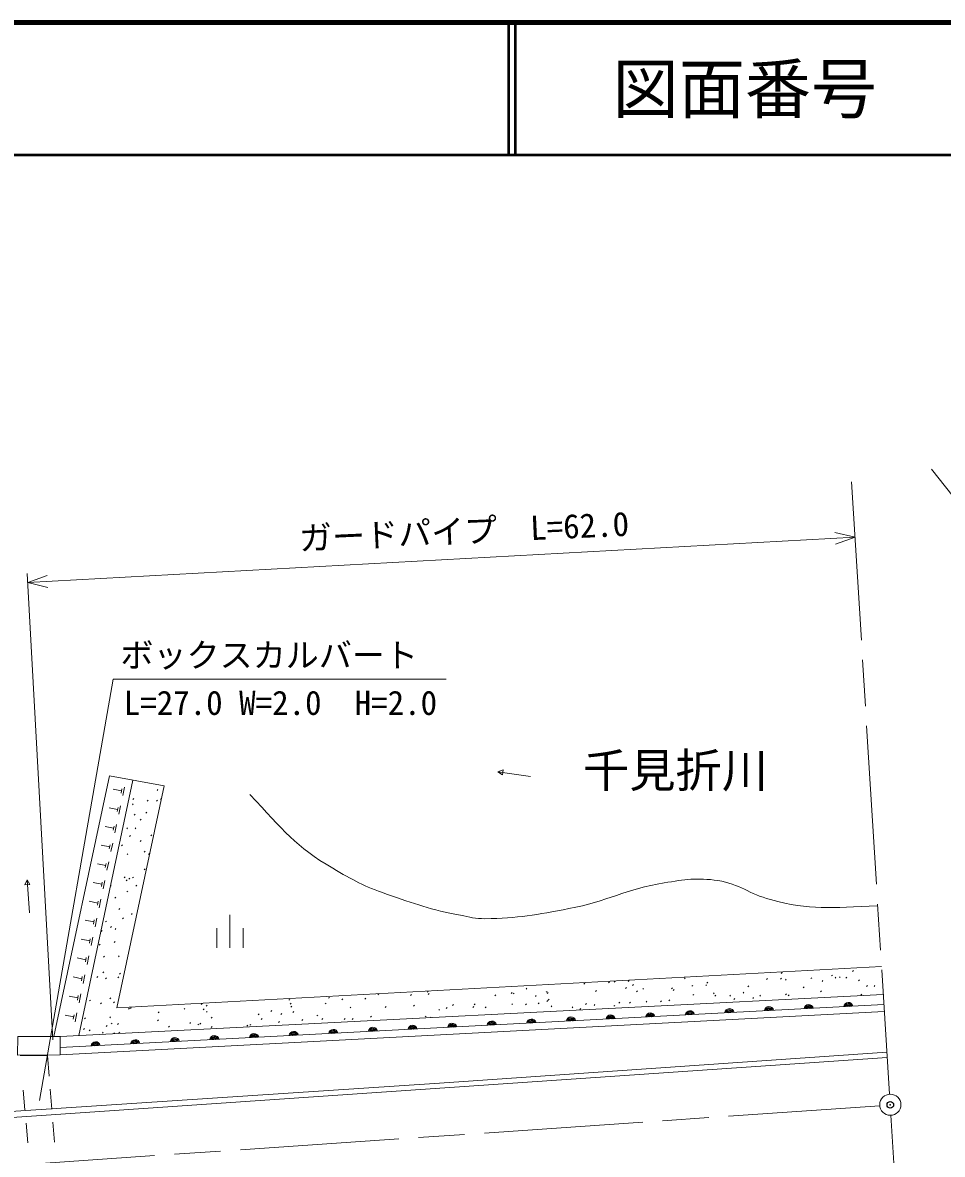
# Model space of a CAD drawing. Units: millimetres, scale not verified. Extents: x 40000 to 680000, y 20000 to 380000.
# Drawn here: x 472003 to 541555, y 294396 to 380000 of the extents above; entities that cross this region are included whole.
import ezdxf
from ezdxf.enums import TextEntityAlignment as Align

# ---------------------------------------------------------------- set-up
doc = ezdxf.new("R2010")
doc.units = ezdxf.units.MM
doc.header["$LTSCALE"] = 1000
doc.header["$PDMODE"] = 32
doc.header["$PDSIZE"] = 500
doc.linetypes.add('CHAIN', pattern=[18.5, 12, -1.5, 3.5, -1.5])
for name, color, linetype, lineweight in [('M-BGD', 7, 'Continuous', 13), ('M-BMK', 2, 'CHAIN', 13), ('M-BMK-SRVR', 3, 'Continuous', 13), ('M-STR-HTXT', 7, 'Continuous', 13), ('M-STR-STR1', 1, 'Continuous', 13), ('M-TTL', 2, 'Continuous', 140), ('M-TTL-LINE', 7, 'Continuous', 50)]:
    doc.layers.add(name, color=color, linetype=linetype, lineweight=lineweight)
for name, color, linetype in [('M-BGD-HTXT', 7, 'Continuous'), ('M-OTRS', 6, 'Continuous'), ('M-TTL-TXT', 7, 'Continuous')]:
    doc.layers.add(name, color=color, linetype=linetype)
doc.styles.add('ＭＳ ゴシック', font='')
doc.styles.get('ＭＳ ゴシック').set_extended_font_data('MS Gothic')

msp = doc.modelspace()

# ---------------------------------------------------------------- linework, layer by layer
at = {"layer": 'M-BGD'}
for p, q in [((474351, 303319), (478562, 323030)), ((478562, 323030), (482704, 322279)), ((507946, 323338), (508343, 323470)), ((510420, 322982), (507946, 323338)), ((508290, 323099), (507946, 323338)), ((508343, 323470), (508290, 323099)), ((476261, 303393), (480327, 322710)), ((479480, 321885), (478857, 322016)), ((482704, 322279), (479135, 305480)), ((479513, 322040), (479447, 321729)), ((479701, 322163), (479570, 321540)), ((482164, 321917), (482235, 321988)), ((480340, 321249), (480410, 321319)), ((481425, 321116), (481496, 321186)), ((482120, 321115), (482190, 321186)), ((482418, 321228), (482488, 321298)), ((479183, 320479), (478556, 320611)), ((479216, 320635), (479150, 320322)), ((479406, 320759), (479274, 320132)), ((480299, 320834), (480370, 320904)), ((481329, 320204), (481400, 320275)), ((479109, 319351), (478977, 318721)), ((480441, 320057), (480512, 320128)), ((480885, 319679), (480956, 319750)), ((478885, 319069), (478256, 319202)), ((478919, 319227), (478852, 318912)), ((479871, 319028), (479941, 319099)), ((480090, 318451), (480160, 318522)), ((480501, 319015), (480572, 319085)), ((481693, 318485), (481764, 318556)), ((478587, 317657), (477954, 317790)), ((478620, 317815), (478554, 317499)), ((478812, 317940), (478679, 317307)), ((479474, 317737), (479545, 317807)), ((480885, 318072), (480956, 318143)), ((479896, 317069), (479967, 317140)), ((481193, 317264), (481264, 317335)), ((481519, 317088), (481590, 317158)), ((478288, 316241), (477652, 316375)), ((478322, 316400), (478255, 316082)), ((478514, 316526), (478380, 315889)), ((481201, 315922), (481272, 315993)), ((472177, 314775), (472334, 315164)), ((472531, 312671), (472334, 315164)), ((472334, 315164), (472551, 314805)), ((478216, 315108), (478081, 314468)), ((479674, 315324), (479745, 315394)), ((479836, 315079), (479907, 315149)), ((480027, 315217), (480097, 315288)), ((480322, 315303), (480393, 315374)), ((472551, 314805), (472177, 314775)), ((477989, 314822), (477349, 314956)), ((478022, 314982), (477955, 314662)), ((478640, 314694), (478691, 314745)), ((479890, 314245), (479961, 314316)), ((480572, 314689), (480642, 314760)), ((477688, 313399), (477045, 313535)), ((477722, 313560), (477654, 313238)), ((477917, 313687), (477781, 313044)), ((478973, 313774), (479043, 313845)), ((479274, 312911), (479344, 312982)), ((480223, 312538), (480294, 312609)), ((487683, 312510), (487683, 310010)), ((477387, 311973), (476740, 312109)), ((477421, 312135), (477353, 311811)), ((477617, 312262), (477481, 311616)), ((478274, 311973), (478345, 312044)), ((478643, 311560), (478714, 311630)), ((479566, 312211), (479637, 312282)), ((477316, 310835), (477179, 310184)), ((477937, 311252), (478008, 311323)), ((478989, 311413), (479059, 311484)), ((486683, 311510), (486683, 310010)), ((488683, 311510), (488683, 310010)), ((477085, 310544), (476435, 310681)), ((477120, 310706), (477051, 310381)), ((477795, 310215), (477866, 310285)), ((478919, 310430), (478990, 310501)), ((476783, 309111), (476129, 309249)), ((476817, 309274), (476748, 308948)), ((477015, 309403), (476877, 308750)), ((478120, 309306), (478191, 309377)), ((479245, 309345), (479315, 309415)), ((478078, 308120), (478148, 308191)), ((479135, 305480), (536951, 308607)), ((534772, 308239), (534843, 308310)), ((476480, 307675), (475823, 307813)), ((476514, 307839), (476445, 307511)), ((476713, 307969), (476575, 307312)), ((477611, 307778), (477682, 307849)), ((478270, 307685), (478341, 307755)), ((479194, 307751), (479265, 307821)), ((479323, 308038), (479394, 308108)), ((514442, 307264), (514512, 307335)), ((516316, 307378), (516387, 307449)), ((516742, 307431), (516813, 307501)), ((517788, 307483), (517858, 307554)), ((522043, 307671), (522113, 307741)), ((523755, 307340), (523826, 307410)), ((528252, 307616), (528323, 307687)), ((529318, 307655), (529389, 307725)), ((529376, 308088), (529447, 308159)), ((529683, 307575), (529753, 307645)), ((531610, 307690), (531681, 307761)), ((532455, 307464), (532526, 307535)), ((533170, 307889), (533240, 307960)), ((533440, 307724), (533511, 307794)), ((533769, 307764), (533839, 307835)), ((534256, 307727), (534327, 307797)), ((535209, 307534), (535280, 307605)), ((537005, 307570), (537015, 307579)), ((474842, 303321), (537082, 306488)), ((476410, 306531), (476271, 305870)), ((498864, 306455), (498934, 306525)), ((501338, 306411), (501408, 306481)), ((502599, 306653), (502669, 306724)), ((502664, 306493), (502735, 306564)), ((508949, 306564), (509020, 306635)), ((509095, 306530), (509166, 306600)), ((510072, 306895), (510143, 306966)), ((511594, 306656), (511665, 306727)), ((511664, 306569), (511735, 306640)), ((515322, 306712), (515393, 306783)), ((517597, 306951), (517668, 307021)), ((518134, 307179), (518204, 307250)), ((518426, 306699), (518497, 306769)), ((518896, 306880), (518966, 306950)), ((521077, 306914), (521147, 306985)), ((521197, 306802), (521268, 306873)), ((522621, 307109), (522692, 307180)), ((522695, 306427), (522766, 306498)), ((523660, 307157), (523731, 307228)), ((524240, 306531), (524310, 306602)), ((526480, 306598), (526551, 306669)), ((526857, 307071), (526928, 307141)), ((529688, 306468), (529759, 306539)), ((531041, 306987), (531112, 307058)), ((532352, 306695), (532423, 306766)), ((535395, 306448), (535466, 306518)), ((535828, 307100), (535899, 307171)), ((536388, 307097), (536459, 307167)), ((537129, 305727), (474838, 302475)), ((476176, 306235), (475515, 306374)), ((476210, 306400), (476141, 306070)), ((477067, 306000), (477137, 306071)), ((477902, 305774), (477973, 305845)), ((478600, 306164), (478671, 306234)), ((478870, 305854), (478941, 305925)), ((485515, 305727), (485586, 305798)), ((485889, 305608), (485960, 305679)), ((492132, 306047), (492202, 306118)), ((492228, 305766), (492299, 305837)), ((494884, 305773), (494955, 305843)), ((495138, 306200), (495209, 306271)), ((496152, 306087), (496223, 306157)), ((497884, 306128), (497955, 306199)), ((501566, 305598), (501637, 305669)), ((504505, 305651), (504576, 305722)), ((506150, 305718), (506221, 305788)), ((507704, 306379), (507775, 306450)), ((508986, 305723), (509057, 305794)), ((510041, 305715), (510112, 305786)), ((510780, 306345), (510850, 306416)), ((510990, 305790), (511060, 305861)), ((511642, 305967), (511712, 306037)), ((511755, 306055), (511825, 306126)), ((511960, 305558), (512031, 305629)), ((514575, 305724), (514645, 305795)), ((515215, 305659), (515286, 305729)), ((516720, 305594), (516791, 305664)), ((517098, 305826), (517169, 305897)), ((517895, 305834), (517965, 305905)), ((519144, 305906), (519215, 305977)), ((520239, 305941), (520310, 306012)), ((520865, 306002), (520936, 306073)), ((524360, 306363), (524431, 306434)), ((525474, 306358), (525544, 306429)), ((525780, 306112), (525851, 306183)), ((527212, 306188), (527282, 306258)), ((527741, 306355), (527812, 306426)), ((529897, 306388), (529967, 306459)), ((474835, 301916), (537161, 305194)), ((475871, 304792), (475207, 304932)), ((475906, 304958), (475836, 304626)), ((476107, 305089), (475967, 304425)), ((478585, 304735), (478655, 304806)), ((480018, 305390), (480088, 305461)), ((480150, 305433), (480221, 305504)), ((482263, 305103), (482334, 305173)), ((484207, 305369), (484278, 305440)), ((485648, 305334), (485719, 305405)), ((485895, 305141), (485966, 305212)), ((486269, 304705), (486339, 304776)), ((489821, 304951), (489891, 305021)), ((490766, 305199), (490837, 305270)), ((491524, 304971), (491595, 305042)), ((492290, 305523), (492361, 305594)), ((492446, 305122), (492517, 305192)), ((494263, 304863), (494334, 304934)), ((496761, 305468), (496831, 305539)), ((498305, 304782), (498376, 304853)), ((499421, 305511), (499492, 305582)), ((502438, 304788), (502509, 304858)), ((502871, 304747), (502906, 304782)), ((503467, 305294), (503538, 305364)), ((504028, 305431), (504099, 305501)), ((506054, 305514), (506125, 305584)), ((506992, 305473), (507063, 305543)), ((513548, 305491), (513618, 305562)), ((514145, 305360), (514216, 305431)), ((476617, 303852), (476687, 303923)), ((476679, 304646), (476750, 304717)), ((478329, 304063), (478400, 304134)), ((478705, 304259), (478775, 304329)), ((479186, 304218), (479257, 304289)), ((482204, 304506), (482275, 304576)), ((483027, 304025), (483098, 304095)), ((484638, 304295), (484709, 304365)), ((485256, 304181), (485327, 304252)), ((485407, 304236), (485478, 304307)), ((486263, 303998), (486333, 304068)), ((488967, 304089), (489038, 304160)), ((489179, 304160), (489249, 304231)), ((490044, 304592), (490115, 304663)), ((491346, 304377), (491417, 304448)), ((493110, 304527), (493180, 304598)), ((494631, 304595), (494701, 304666)), ((496322, 304603), (496392, 304673)), ((496917, 304595), (496988, 304666)), ((474842, 303321), (474835, 301916)), ((477046, 303742), (477117, 303813)), ((478033, 303575), (478104, 303646)), ((478891, 303527), (478951, 303587)), ((479284, 303577), (479355, 303648))]:
    msp.add_line(p, q, dxfattribs=at)
for points in [[(474835, 301916), (471611, 301889), (471635, 303313), (474842, 303321)], [(463057, 297104), (503534, 299776), (537350, 302131)], [(537375, 301726), (463089, 296632), (463057, 297104)]]:
    msp.add_lwpolyline(points, dxfattribs=at)
for centre, radius, start, end in [((531451, 305376), 354, 11.78616, 174.19134), ((531451, 305376), 283, 14.0102, 171.9673), ((534447, 305533), 354, 11.78616, 174.19134), ((534447, 305533), 283, 14.0102, 171.9673), ((534447, 305533), 212, 17.75652, 168.22097), ((534447, 305533), 142, 25.46825, 160.50924), ((534447, 305533), 100, 35.78592, 150.19158), ((513476, 304438), 354, 11.78616, 174.19134), ((516472, 304594), 354, 11.78616, 174.19134), ((516472, 304594), 283, 14.0102, 171.9673), ((516472, 304594), 212, 17.75652, 168.22097), ((519468, 304750), 354, 11.78616, 174.19134), ((519468, 304750), 283, 14.0102, 171.9673), ((519468, 304750), 212, 17.75652, 168.22097), ((519468, 304750), 142, 25.46825, 160.50924), ((519468, 304750), 100, 35.78592, 150.19158), ((522464, 304907), 354, 11.78616, 174.19134), ((522464, 304907), 283, 14.0102, 171.9673), ((522464, 304907), 212, 17.75652, 168.22097), ((522464, 304907), 142, 25.46825, 160.50924), ((522464, 304907), 100, 35.78592, 150.19158), ((525460, 305063), 354, 11.78616, 174.19134), ((525460, 305063), 283, 14.0102, 171.9673), ((525460, 305063), 212, 17.75652, 168.22097), ((525460, 305063), 142, 25.46825, 160.50924), ((525460, 305063), 100, 35.78592, 150.19158), ((528456, 305220), 354, 11.78616, 174.19134), ((528456, 305220), 283, 14.0102, 171.9673), ((528456, 305220), 212, 17.75652, 168.22097), ((528456, 305220), 142, 25.46825, 160.50924), ((528456, 305220), 100, 35.78592, 150.19158), ((531451, 305376), 212, 17.75652, 168.22097), ((531451, 305376), 142, 25.46825, 160.50924), ((531451, 305376), 100, 35.78592, 150.19158), ((498496, 303656), 354, 11.78616, 174.19134), ((498496, 303656), 283, 14.0102, 171.9673), ((501492, 303812), 354, 11.78616, 174.19134), ((501492, 303812), 283, 14.0102, 171.9673), ((501492, 303812), 212, 17.75652, 168.22097), ((501492, 303812), 142, 25.46825, 160.50924), ((501492, 303812), 100, 35.78592, 150.19158), ((504488, 303968), 354, 11.78616, 174.19134), ((504488, 303968), 283, 14.0102, 171.9673), ((504488, 303968), 212, 17.75652, 168.22097), ((504488, 303968), 142, 25.46825, 160.50924), ((504488, 303968), 100, 35.78592, 150.19158), ((507484, 304125), 354, 11.78616, 174.19134), ((507484, 304125), 283, 14.0102, 171.9673), ((507484, 304125), 212, 17.75652, 168.22097), ((507484, 304125), 142, 25.46825, 160.50924), ((507484, 304125), 100, 35.78592, 150.19158), ((510480, 304281), 354, 11.78616, 174.19134), ((510480, 304281), 283, 14.0102, 171.9673), ((510480, 304281), 212, 17.75652, 168.22097), ((510480, 304281), 142, 25.46825, 160.50924), ((510480, 304281), 100, 35.78592, 150.19158), ((513476, 304438), 283, 14.0102, 171.9673), ((513476, 304438), 212, 17.75652, 168.22097), ((513476, 304438), 142, 25.46825, 160.50924), ((513476, 304438), 100, 35.78592, 150.19158), ((516472, 304594), 142, 25.46825, 160.50924), ((516472, 304594), 100, 35.78592, 150.19158), ((480521, 302717), 354, 11.78616, 174.19134), ((483517, 302873), 354, 11.78616, 174.19134), ((483517, 302873), 283, 14.0102, 171.9673), ((483517, 302873), 212, 17.75652, 168.22097), ((486513, 303030), 354, 11.78616, 174.19134), ((486513, 303030), 283, 14.0102, 171.9673), ((486513, 303030), 212, 17.75652, 168.22097), ((486513, 303030), 142, 25.46825, 160.50924), ((486513, 303030), 100, 35.78592, 150.19158), ((489509, 303186), 354, 11.78616, 174.19134), ((489509, 303186), 283, 14.0102, 171.9673), ((489509, 303186), 212, 17.75652, 168.22097), ((489509, 303186), 142, 25.46825, 160.50924), ((489509, 303186), 100, 35.78592, 150.19158), ((492505, 303343), 354, 11.78616, 174.19134), ((492505, 303343), 283, 14.0102, 171.9673), ((492505, 303343), 212, 17.75652, 168.22097), ((492505, 303343), 142, 25.46825, 160.50924), ((492505, 303343), 100, 35.78592, 150.19158), ((495500, 303499), 354, 11.78616, 174.19134), ((495500, 303499), 283, 14.0102, 171.9673), ((495500, 303499), 212, 17.75652, 168.22097), ((495500, 303499), 142, 25.46825, 160.50924), ((495500, 303499), 100, 35.78592, 150.19158), ((498496, 303656), 212, 17.75652, 168.22097), ((498496, 303656), 142, 25.46825, 160.50924), ((498496, 303656), 100, 35.78592, 150.19158), ((477525, 302561), 354, 11.78616, 174.19134), ((477525, 302561), 283, 14.0102, 171.9673), ((477525, 302561), 212, 17.75652, 168.22097), ((477525, 302561), 142, 25.46825, 160.50924), ((477525, 302561), 100, 35.78592, 150.19158), ((480521, 302717), 283, 14.0102, 171.9673), ((480521, 302717), 212, 17.75652, 168.22097), ((480521, 302717), 142, 25.46825, 160.50924), ((480521, 302717), 100, 35.78592, 150.19158), ((483517, 302873), 142, 25.46825, 160.50924), ((483517, 302873), 100, 35.78592, 150.19158)]:
    msp.add_arc(centre, radius, start, end, dxfattribs=at)
msp.add_open_spline([(489188, 321621), (491763, 318875), (492622, 317687), (495453, 316033), (496973, 315144), (497852, 314656), (499517, 314085), (501666, 313349), (502872, 312893), (505105, 312477), (505827, 312342), (506234, 312211), (506968, 312223), (509466, 312262), (510863, 312524), (513318, 312985), (516180, 313522), (517640, 314468), (520515, 314932), (522083, 315185), (523009, 315346), (524579, 315101), (526212, 314847), (526963, 314095), (528558, 313662), (531621, 312831), (533035, 313068), (536669, 313189)], degree=3, knots=[0, 0, 0, 0, 1, 1, 1, 2, 2, 2, 3, 3, 3, 4, 4, 4, 5, 5, 5, 6, 6, 6, 7, 7, 7, 8, 8, 8, 9, 9, 9, 9], dxfattribs=at)
at = {"layer": 'M-BMK'}
for p, q in [((534694, 345272), (537546, 298945)), ((470013, 293480), (536825, 298062)), ((537656, 297349), (541110, 244487))]:
    msp.add_line(p, q, dxfattribs=at)
at = {"layer": 'M-BMK-SRVR'}
msp.add_line((540740, 346222), (556185, 326564), dxfattribs=at)
msp.add_circle((537620, 298148), 800, dxfattribs=at)
at = {"layer": 'M-OTRS'}
msp.add_point((537620, 298148), dxfattribs=at)
at = {"layer": 'M-STR-HTXT'}
for p, q in [((472385, 337648), (534952, 341078)), ((534952, 341078), (533430, 341445)), ((534952, 341078), (533479, 340547)), ((474283, 303062), (472347, 338342)), ((472385, 337648), (473858, 338180)), ((472385, 337648), (473907, 337281))]:
    msp.add_line(p, q, dxfattribs=at)
msp.add_lwpolyline([(473276, 298458), (478842, 330341), (504024, 330341)], dxfattribs=at)
at = {"layer": 'M-STR-STR1'}
for p, q in [((473889, 301874), (471818, 301881)), ((474015, 300313), (473889, 301874)), ((472046, 299247), (472175, 297753)), ((474216, 297821), (474095, 299316)), ((472262, 296756), (472391, 295262)), ((474417, 295329), (474297, 296824))]:
    msp.add_line(p, q, dxfattribs=at)
at = {"layer": 'M-TTL'}
msp.add_line((680000, 380000), (40000, 380000), dxfattribs=at)
at = {"layer": 'M-TTL-LINE'}
for p, q in [((508747, 380000), (508747, 370000)), ((509247, 380000), (509247, 370000)), ((40000, 370000), (680000, 370000))]:
    msp.add_line(p, q, dxfattribs=at)

# ---------------------------------------------------------------- texts
at = {"layer": 'M-BGD-HTXT', "style": 'ＭＳ ゴシック'}
msp.add_text('千見折川', height=2566, dxfattribs=at).set_placement((521380, 321388), align=Align.BOTTOM_CENTER)
at = {"layer": 'M-STR-HTXT', "style": 'ＭＳ ゴシック'}
msp.add_text('ガードパイプ  L=62.0', height=1833, rotation=2.561, dxfattribs=at).set_placement((505382, 341546), align=Align.MIDDLE_CENTER)
for s, p in [('ボックスカルバート', (490647, 332160)), ('L=27.0 W=2.0\u3000H=2.0', (491496, 328552))]:
    msp.add_text(s, height=1833, dxfattribs=at).set_placement(p, align=Align.MIDDLE_CENTER)
at = {"layer": 'M-TTL-TXT', "style": 'ＭＳ ゴシック'}
msp.add_text('図面番号', height=3666, dxfattribs=at).set_placement((526622, 375000), align=Align.MIDDLE_CENTER)

doc.saveas('drawing.dxf')
